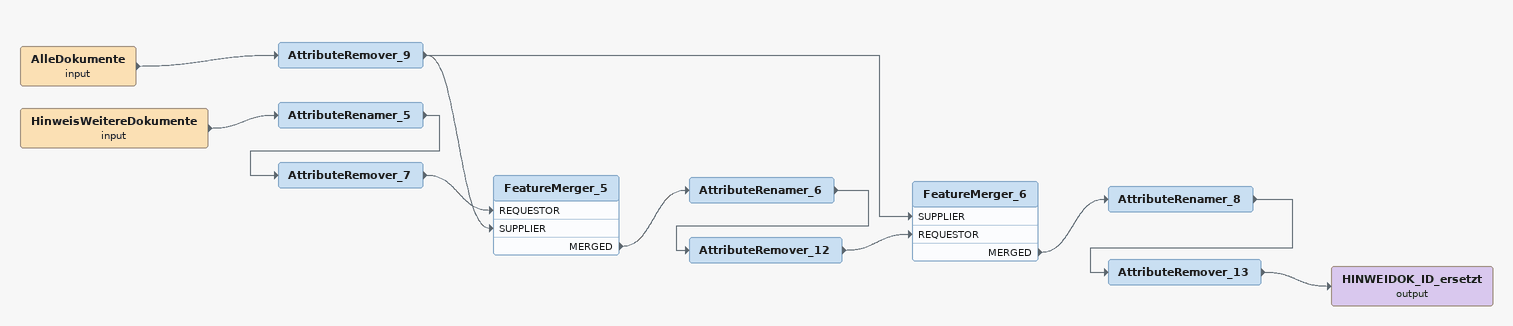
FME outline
AlleDokumente (input)
    -> AttributeRemover_9
AttributeRemover_9
    -> FeatureMerger_5 [SUPPLIER]
    -> FeatureMerger_6 [SUPPLIER]
HinweisWeitereDokumente (input)
    -> AttributeRenamer_5
AttributeRenamer_5
    -> AttributeRemover_7
AttributeRemover_7
    -> FeatureMerger_5 [REQUESTOR]
FeatureMerger_5
    MERGED -> AttributeRenamer_6
AttributeRenamer_6
    -> AttributeRemover_12
AttributeRemover_12
    -> FeatureMerger_6 [REQUESTOR]
FeatureMerger_6
    MERGED -> AttributeRenamer_8
AttributeRenamer_8
    -> AttributeRemover_13
AttributeRemover_13
    -> HINWEIDOK_ID_ersetzt (output)
HINWEIDOK_ID_ersetzt (output)
